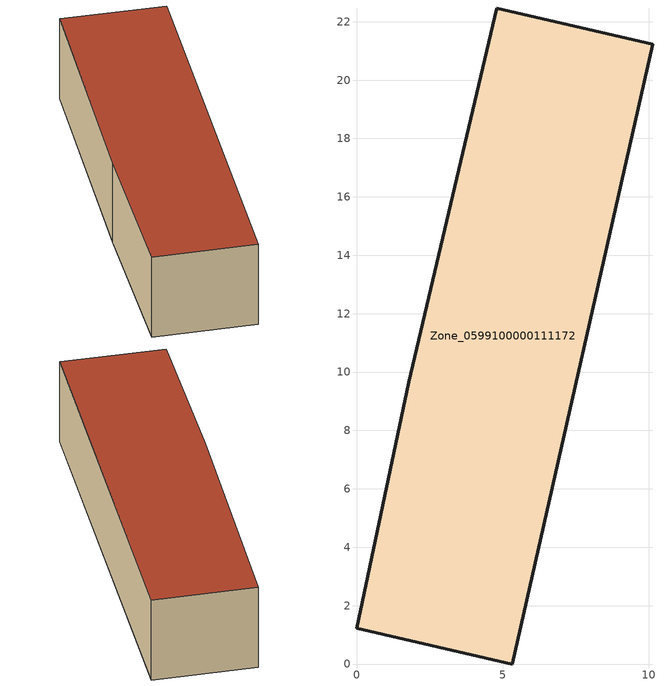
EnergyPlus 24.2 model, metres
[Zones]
Zone_0599100000111172
 floor ground (C_G): 10.13,21.23 5.32,0 0,1.22 1.78,9.65 4.8,22.47 z0
 wall outside (C_F): 5.32,0 10.13,21.23 4.8,22.47 1.78,9.65 0,1.22 5.32,0 z0:4.83
 roof outside (C_R): 10.13,21.23 4.8,22.47 1.78,9.65 0,1.22 5.32,0 z4.83
[BUILDING]
Pand.0599100000111172: North Axis=0; Terrain=City; Loads Convergence Tolerance Value=0.04; Temperature Convergence Tolerance Value=0.4; Solar Distribution=FullExterior; Maximum Number of Warmup Days=25; Minimum Number of Warmup Days=1
[Site:Location]
Rotterdam.The.Hague.AP_ZH_NLD Design_Conditions: Latitude=51.96; Longitude=4.45; Time Zone=1; Elevation=-4.5
[SITE:GROUNDTEMPERATURE:BUILDINGSURFACE]
18, 18, 18, 18, 18, 18, 18, 18, 18, 18, 18, 18
[MATERIAL] Thermal Absorptance=0.9; Solar Absorptance=0.7; Visible Absorptance=0.7
Name | Roughness | Thickness | Conductivity | Density | Specific Heat
G.D.1965 | MediumSmooth | 0.15 | 1 | 540 | 1210
F.D.1965 | Rough | 0.3 | 0.857143 | 1920 | 840
R.D.1965 | MediumRough | 0.2 | 0.08 | 1500 | 1000
[CONSTRUCTION]
C_G: G.D.1965
C_F: F.D.1965
C_R: R.D.1965
[ZONE]
Zone_0599100000111172: Type=1; Multiplier=1; Ceiling Height=Autocalculate; Volume=Autocalculate; Floor Area=autocalculate; Part of Total Floor Area=Yes
[ZONEINFILTRATION:DESIGNFLOWRATE]
Infil_Zone_0599100000111172: Zone or ZoneList or Space or SpaceList=Zone_0599100000111172; Schedule=AlwaysOn; Design Flow Rate Calculation Method=Flow/Area; Flow Rate per Floor Area=0.0042; Constant Term Coefficient=1; Temperature Term Coefficient=0; Velocity Term Coefficient=0; Velocity Squared Term Coefficient=0
[HVACTEMPLATE:ZONE:IDEALLOADSAIRSYSTEM]
Zone_0599100000111172: Maximum Heating Supply Air Temperature=50; Minimum Cooling Supply Air Temperature=13; Maximum Heating Supply Air Humidity Ratio=0.0156; Minimum Cooling Supply Air Humidity Ratio=0.0077; Heating Limit=NoLimit; Cooling Limit=NoLimit; Dehumidification Control Type=ConstantSensibleHeatRatio; Cooling Sensible Heat Ratio=0.7; Dehumidification Setpoint=60; Humidification Control Type=None; Humidification Setpoint=30; Outdoor Air Method=None; Outdoor Air Flow Rate per Person=0.00944; Outdoor Air Flow Rate per Zone Floor Area=0; Outdoor Air Flow Rate per Zone=0; Demand Controlled Ventilation Type=None; Outdoor Air Economizer Type=NoEconomizer; Heat Recovery Type=None; Sensible Heat Recovery Effectiveness=0.7; Latent Heat Recovery Effectiveness=0.65
[ZONECONTROL:THERMOSTAT]
ThermostatControl_Zone_0599100000111172: Zone or ZoneList=Zone_0599100000111172; Control Type Schedule=DualSetpointControlType; Control 1=Thermostat_Zone_0599100000111172; Temperature Difference Between Cutout And Setpoint=0
[THERMOSTATSETPOINT:DUALSETPOINT]
Thermostat_Zone_0599100000111172: Heating Setpoint Temperature Schedule=HeatingSetpoint_Zone_0599100000111172; Cooling Setpoint Temperature Schedule=CoolingSetpoint_Zone_0599100000111172
[SCHEDULE:COMPACT]
HeatingSetpoint_Zone_0599100000111172: Through: 12/31, For: AllDays, Until: 24:00, 21
CoolingSetpoint_Zone_0599100000111172: Through: 12/31, For: AllDays, Until: 24:00, 24
DualSetpointControlType: Through: 12/31, For: AllDays, Until: 24:00, 4
AlwaysOn: Through: 12/31, For: AllDays, Until: 24:00, 1
